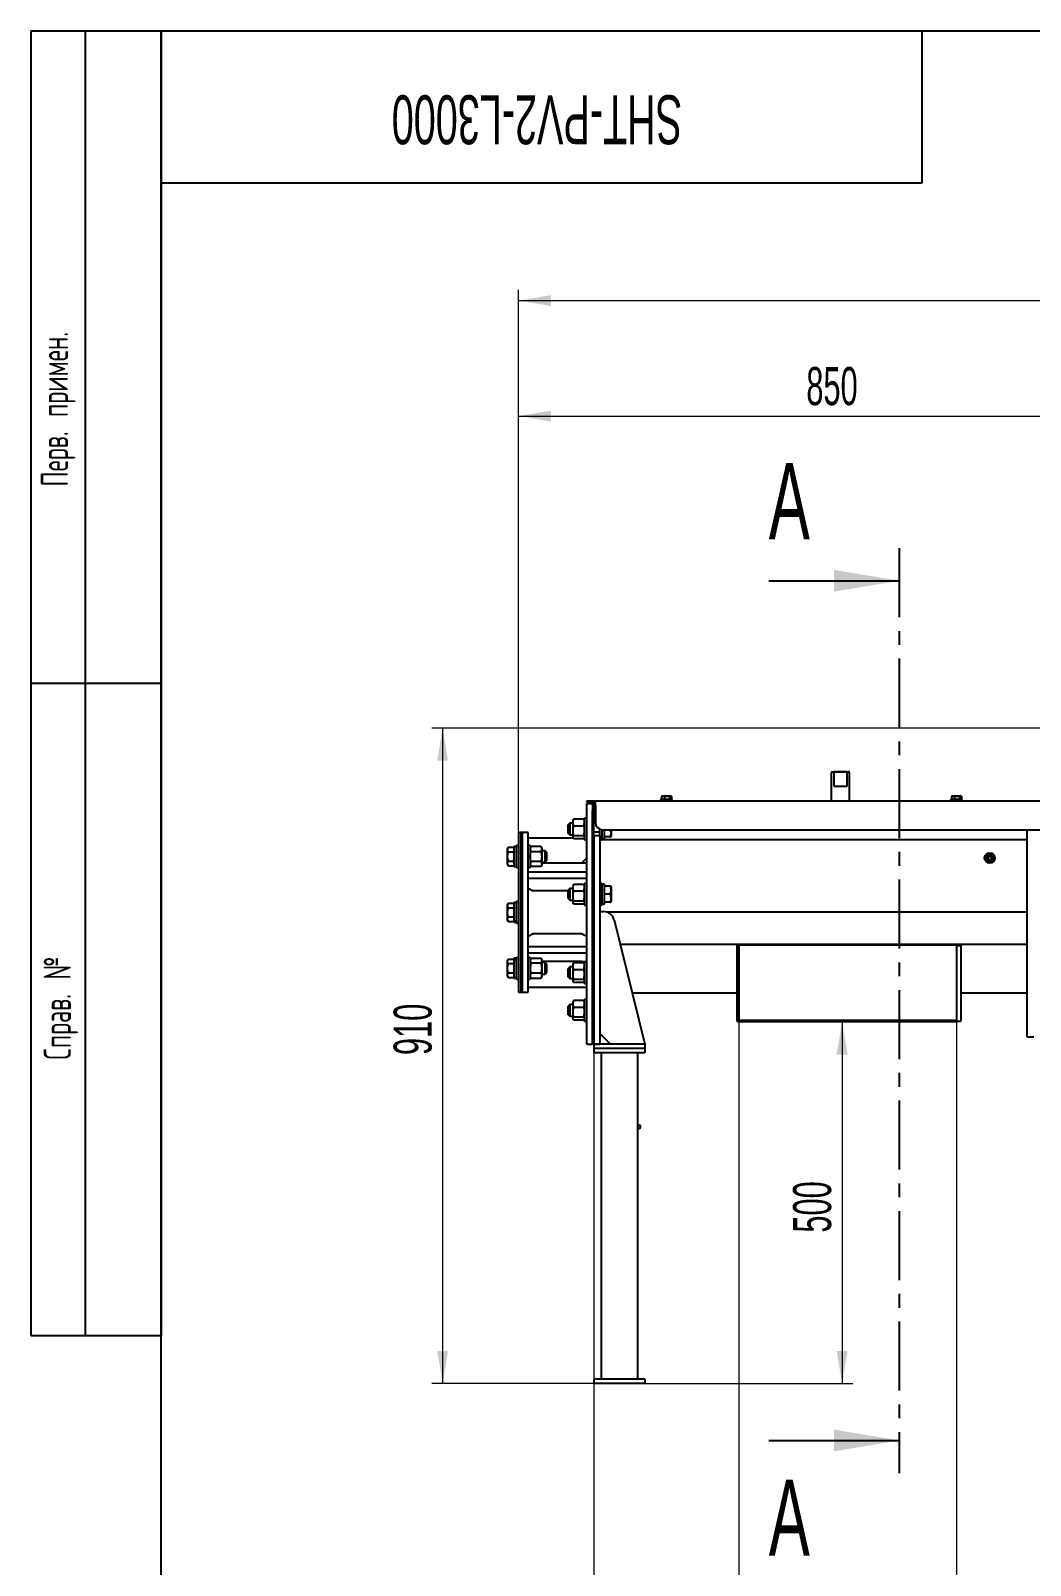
# Model space of a CAD drawing. Header units: millimetres. Extents: x 8 to 420, y -1 to 292.
# Drawn here: x 8 to 99.9, y 150.9 to 292 of the extents above; entities that cross this region are included whole.
import ezdxf

# ---------------------------------------------------------------- set-up
doc = ezdxf.new("R2010")
doc.units = ezdxf.units.MM
doc.linetypes.add('CENTER', pattern=[10.16, 6.35, -1.27, 1.27, -1.27])
doc.styles.add('SLDTEXTSTYLE3', font='TXT', dxfattribs={"width": 0.605, "bigfont": 'bigfont'})
doc.styles.add('SLDTEXTSTYLE4', font='TXT', dxfattribs={"width": 0.605})
doc.dimstyles.new('SLDDIMSTYLE0', dxfattribs={"dimtxt": 3.5, "dimasz": 3, "dimexe": 0, "dimexo": 0.0625, "dimgap": 0.875, "dimtad": 2, "dimdec": 3, "dimlfac": 15, "dimrnd": 1e-09, "dimzin": 12, "dimdsep": 46, "dimtxsty": 'SLDTEXTSTYLE4', "dimsah": 1, "dimcen": 0.09, "dimadec": 0, "dimazin": 3, "dimtfac": 1, "dimtdec": 3, "dimtofl": 0, "dimtmove": 0, "dimatfit": 3, "dimfxl": 0, "dimfrac": 2, "dimtolj": 1, "dimtzin": 12, "dimarcsym": 0})
doc.dimstyles.new('SLDDIMSTYLE1', dxfattribs={"dimtxt": 3.5, "dimasz": 3, "dimexe": 0, "dimexo": 0.0625, "dimgap": 0.875, "dimtad": 2, "dimdec": 3, "dimlfac": 15, "dimrnd": 1e-09, "dimzin": 12, "dimdsep": 46, "dimtxsty": 'SLDTEXTSTYLE4', "dimsah": 1, "dimcen": 0.09, "dimadec": 0, "dimazin": 3, "dimtfac": 1, "dimtdec": 3, "dimtmove": 0, "dimatfit": 0, "dimfxl": 0, "dimfrac": 2, "dimtolj": 1, "dimtzin": 12, "dimarcsym": 0})

# ---------------------------------------------------------------- blocks, each defined once
blk = doc.blocks.new('_D')
at = {"color": 7, "linetype": 'Continuous', "lineweight": 0}
for p, q in [((108.94, 227.87), (44.89, 227.87)), ((45.89, 227.87), (45.89, 167.59)), ((59.81, 167.59), (44.89, 167.59))]:
    blk.add_line(p, q, dxfattribs=at)
at = {"color": 7, "linetype": 'Continuous', "lineweight": 18}
for points in [[(45.89, 227.87), (45.39, 224.87), (46.39, 224.87)], [(45.89, 167.59), (46.39, 170.59), (45.39, 170.59)]]:
    blk.add_solid(points, dxfattribs=at)
at = {"color": 7, "linetype": 'Continuous', "lineweight": 18, "insert": (41.38, 197.8), "char_height": 3.5, "attachment_point": 1, "rotation": 90, "style": 'SLDTEXTSTYLE4'}
blk.add_mtext('910', dxfattribs=at)
blk = doc.blocks.new('_D_1')
at = {"color": 7, "linetype": 'Continuous', "lineweight": 0}
for p, q in [((52.87, 218.26), (52.87, 257.56)), ((108.94, 227.76), (108.94, 257.56)), ((52.87, 256.56), (108.94, 256.56))]:
    blk.add_line(p, q, dxfattribs=at)
at = {"color": 7, "linetype": 'Continuous', "lineweight": 18}
for points in [[(52.87, 256.56), (55.87, 256.06), (55.87, 257.06)], [(108.94, 256.56), (105.94, 257.06), (105.94, 256.06)]]:
    blk.add_solid(points, dxfattribs=at)
at = {"color": 7, "linetype": 'Continuous', "lineweight": 18, "insert": (79.34, 261.07), "char_height": 3.5, "attachment_point": 1, "style": 'SLDTEXTSTYLE4'}
blk.add_mtext('850', dxfattribs=at)
blk = doc.blocks.new('_D_6')
at = {"color": 7, "linetype": 'Continuous', "lineweight": 0}
for p, q in [((52.87, 218.26), (52.87, 268.18)), ((310.94, 232.95), (310.94, 268.18)), ((52.87, 267.18), (310.94, 267.18))]:
    blk.add_line(p, q, dxfattribs=at)
at = {"color": 7, "linetype": 'Continuous', "lineweight": 18}
for points in [[(52.87, 267.18), (55.87, 266.68), (55.87, 267.68)], [(310.94, 267.18), (307.94, 267.68), (307.94, 266.68)]]:
    blk.add_solid(points, dxfattribs=at)
at = {"color": 7, "linetype": 'Continuous', "lineweight": 18, "insert": (171.01, 271.7), "char_height": 3.5, "attachment_point": 1, "style": 'SLDTEXTSTYLE4'}
blk.add_mtext('3880*', dxfattribs=at)
blk = doc.blocks.new('_D_7')
at = {"color": 7, "linetype": 'Continuous', "lineweight": 0}
for p, q in [((73.14, 200.92), (73.14, 144.14)), ((59.81, 198.79), (59.81, 144.14)), ((59.81, 145.14), (73.14, 145.14))]:
    blk.add_line(p, q, dxfattribs=at)
at = {"color": 7, "linetype": 'Continuous', "lineweight": 18}
for points in [[(59.81, 145.14), (62.81, 144.64), (62.81, 145.64)], [(73.14, 145.14), (70.14, 145.64), (70.14, 144.64)]]:
    blk.add_solid(points, dxfattribs=at)
at = {"color": 7, "linetype": 'Continuous', "lineweight": 18, "insert": (63.03, 149.65), "char_height": 3.5, "attachment_point": 1, "style": 'SLDTEXTSTYLE4'}
blk.add_mtext('200', dxfattribs=at)
blk = doc.blocks.new('_D_8')
at = {"color": 7, "linetype": 'Continuous', "lineweight": 0}
for p, q in [((73.14, 200.99), (73.14, 144.14)), ((93.14, 200.99), (93.14, 144.14)), ((93.14, 145.14), (73.14, 145.14))]:
    blk.add_line(p, q, dxfattribs=at)
at = {"color": 7, "linetype": 'Continuous', "lineweight": 18}
for points in [[(73.14, 145.14), (76.14, 144.64), (76.14, 145.64)], [(93.14, 145.14), (90.14, 145.64), (90.14, 144.64)]]:
    blk.add_solid(points, dxfattribs=at)
at = {"color": 7, "linetype": 'Continuous', "lineweight": 18, "insert": (79.34, 149.65), "char_height": 3.5, "attachment_point": 1, "style": 'SLDTEXTSTYLE4'}
blk.add_mtext('300', dxfattribs=at)
blk = doc.blocks.new('_D_9')
at = {"color": 7, "linetype": 'Continuous', "lineweight": 0}
for p, q in [((82.63, 200.85), (82.63, 167.59)), ((64.47, 167.59), (83.63, 167.59))]:
    blk.add_line(p, q, dxfattribs=at)
at = {"color": 7, "linetype": 'Continuous', "lineweight": 18}
for points in [[(82.63, 200.85), (82.13, 197.85), (83.13, 197.85)], [(82.63, 167.59), (83.13, 170.59), (82.13, 170.59)]]:
    blk.add_solid(points, dxfattribs=at)
at = {"color": 7, "linetype": 'Continuous', "lineweight": 18, "insert": (78.12, 181.47), "char_height": 3.5, "attachment_point": 1, "rotation": 90, "style": 'SLDTEXTSTYLE4'}
blk.add_mtext('500', dxfattribs=at)
blk = doc.blocks.new('_D_10')
at = {"color": 7, "linetype": 'Continuous', "lineweight": 0}
for p, q in [((59.81, 198.79), (59.81, 138.92)), ((259.81, 198.79), (259.81, 138.92)), ((59.81, 139.92), (259.81, 139.92))]:
    blk.add_line(p, q, dxfattribs=at)
at = {"color": 7, "linetype": 'Continuous', "lineweight": 18}
for points in [[(59.81, 139.92), (62.81, 139.42), (62.81, 140.42)], [(259.81, 139.92), (256.81, 140.42), (256.81, 139.42)]]:
    blk.add_solid(points, dxfattribs=at)
at = {"color": 7, "linetype": 'Continuous', "lineweight": 18, "insert": (153.44, 144.43), "char_height": 3.5, "attachment_point": 1, "style": 'SLDTEXTSTYLE4'}
blk.add_mtext('3000', dxfattribs=at)

msp = doc.modelspace()

# ---------------------------------------------------------------- linework, layer by layer
at = {"color": 7, "linetype": 'Continuous', "lineweight": 25}
for p, q in [((8, 292), (20, 292)), ((8, 292), (8, 172)), ((13, 292), (13, 172)), ((20, 5), (20, 292)), ((20, 292), (415, 292)), ((20, 278), (20, 292)), ((20, 292), (90, 292)), ((20, 292), (20, 172)), ((90, 278), (90, 292)), ((90, 292), (157, 292)), ((20, 278), (90, 278)), ((75.885857, 241.416168), (87.885857, 241.416168)), ((8, 232), (20, 232)), ((81.658292, 222.523161), (81.658292, 223.789827)), ((81.724959, 223.856494), (83.224959, 223.856494)), ((83.091626, 223.849811), (81.858292, 223.849811)), ((81.858292, 223.849811), (81.858292, 222.523161)), ((83.091626, 222.523161), (83.091626, 223.849811)), ((83.291626, 223.789827), (83.291626, 222.523161)), ((66.047167, 221.597583), (66.018627, 221.582554)), ((66.018627, 221.582554), (66.018627, 221.296494)), ((66.094959, 221.629827), (66.046183, 221.601666)), ((66.094959, 221.629827), (66.854959, 221.629827)), ((66.308605, 221.582554), (66.308605, 221.296494)), ((66.764937, 221.582554), (66.764937, 221.296494)), ((66.903735, 221.601666), (66.854959, 221.629827)), ((66.931291, 221.582554), (66.931291, 221.296494)), ((81.658292, 221.189827), (81.658292, 222.523161)), ((81.858292, 222.523161), (83.091626, 222.523161)), ((83.291626, 222.523161), (83.291626, 221.189827)), ((92.713834, 221.597583), (92.685294, 221.582554)), ((92.685294, 221.582554), (92.685294, 221.296494)), ((92.761626, 221.629827), (92.71285, 221.601666)), ((92.761626, 221.629827), (93.521626, 221.629827)), ((92.975272, 221.582554), (92.975272, 221.296494)), ((93.431604, 221.582554), (93.431604, 221.296494)), ((93.570402, 221.601666), (93.521626, 221.629827)), ((93.597958, 221.582554), (93.597958, 221.296494)), ((59.141626, 221.056494), (59.141626, 221.189827)), ((59.141626, 221.189827), (59.808292, 221.189827)), ((59.808292, 221.056494), (59.141626, 221.056494)), ((59.141626, 220.256494), (59.141626, 220.923161)), ((59.141626, 220.923161), (59.674959, 220.923161)), ((59.141626, 209.989827), (59.141626, 220.256494)), ((59.674959, 220.923161), (59.808292, 220.923161)), ((59.674959, 220.923161), (59.674959, 220.256494)), ((59.674959, 220.656494), (59.808292, 220.656494)), ((59.674959, 209.989827), (59.674959, 220.256494)), ((59.808292, 221.189827), (59.941626, 221.189827)), ((59.808292, 221.056494), (59.808292, 220.923161)), ((59.808292, 221.056494), (59.941626, 221.056494)), ((59.941626, 220.923161), (59.808292, 220.923161)), ((59.808292, 220.923161), (59.808292, 220.776494)), ((59.808292, 220.776494), (59.808292, 220.656494)), ((59.941626, 220.656494), (59.808292, 220.656494)), ((59.808292, 219.989827), (59.808292, 220.656494)), ((59.941626, 221.189827), (175.808292, 221.189827)), ((59.941626, 220.789827), (59.941626, 221.189827)), ((59.941626, 220.789827), (59.941626, 219.189827)), ((65.941626, 221.296494), (65.941626, 221.189827)), ((66.480601, 221.296494), (65.941626, 221.296494)), ((67.008292, 221.296494), (66.480601, 221.296494)), ((67.008292, 221.189827), (67.008292, 221.296494)), ((92.608292, 221.296494), (92.608292, 221.189827)), ((93.147268, 221.296494), (92.608292, 221.296494)), ((93.674959, 221.296494), (93.147268, 221.296494)), ((93.674959, 221.189827), (93.674959, 221.296494)), ((57.574959, 219.123161), (57.441626, 218.989827)), ((57.441626, 218.189827), (57.441626, 218.989827)), ((57.881626, 219.123161), (57.574959, 219.123161)), ((57.574959, 219.123161), (57.574959, 218.056494)), ((57.908436, 219.436264), (57.881626, 219.389827)), ((57.881626, 219.194205), (57.881626, 219.389827)), ((57.881626, 218.438094), (57.881626, 219.194205)), ((57.953079, 219.49682), (57.910007, 219.435404)), ((58.870173, 219.49682), (57.953079, 219.49682)), ((57.953079, 218.891591), (58.870173, 218.891591)), ((58.912993, 219.435398), (58.870173, 219.49682)), ((58.941626, 219.389827), (58.914816, 219.436264)), ((59.141626, 219.589827), (58.941626, 219.589827)), ((58.941626, 217.589827), (58.941626, 219.589827)), ((59.808292, 219.989827), (59.674959, 219.989827)), ((59.808292, 218.323161), (59.808292, 219.989827)), ((59.808292, 218.323161), (59.808292, 219.989827)), ((53.074959, 218.256494), (52.874959, 218.256494)), ((52.874959, 218.256494), (52.874959, 203.589827)), ((53.208292, 218.256494), (53.074959, 218.256494)), ((53.074959, 218.256494), (53.074959, 203.589827)), ((53.074959, 218.256494), (53.074959, 203.589827)), ((53.741626, 218.256494), (53.208292, 218.256494)), ((53.208292, 218.256494), (53.208292, 203.589827)), ((53.208292, 203.589827), (53.208292, 218.256494)), ((53.741626, 203.589827), (53.741626, 218.256494)), ((53.741626, 217.789827), (57.881626, 217.789827)), ((57.441626, 218.189827), (57.574959, 218.056494)), ((57.574959, 218.056494), (57.881626, 218.056494)), ((57.881626, 217.833716), (57.881626, 218.438094)), ((57.881626, 217.789827), (57.881626, 217.833716)), ((57.881626, 217.789827), (57.908436, 217.743391)), ((57.953079, 217.984598), (58.870173, 217.984598)), ((58.870173, 217.682834), (57.953079, 217.682834)), ((58.914816, 217.743391), (58.941626, 217.789827)), ((58.941626, 217.589827), (59.141626, 217.589827)), ((59.674959, 218.323161), (59.808292, 218.323161)), ((59.674959, 217.989827), (59.674959, 210.256494)), ((59.674959, 217.989827), (59.808292, 217.989827)), ((59.808292, 217.989827), (59.808292, 218.323161)), ((59.808292, 217.989827), (59.808292, 218.323161)), ((59.808292, 218.323161), (60.341626, 218.323161)), ((59.808292, 217.989827), (59.808292, 210.256494)), ((59.808292, 217.989827), (60.341626, 217.989827)), ((59.808292, 217.989827), (59.808292, 198.789827)), ((60.341626, 218.323161), (60.341626, 218.578817)), ((60.341626, 217.989827), (60.341626, 218.323161)), ((60.341626, 217.989827), (60.341626, 198.789827)), ((60.341626, 217.589827), (60.541626, 217.589827)), ((60.541626, 218.526502), (60.541626, 217.589827)), ((60.541626, 217.676494), (60.774959, 217.676494)), ((99.608292, 217.589827), (60.541626, 217.589827)), ((60.608292, 218.523161), (175.141626, 218.523161)), ((60.774959, 217.676494), (60.774959, 218.523161)), ((61.288291, 217.856494), (60.774959, 217.856494)), ((61.35379, 217.856494), (61.374959, 217.893161)), ((61.374959, 218.523161), (61.374959, 217.893161)), ((99.608292, 218.523161), (99.608292, 206.156494)), ((51.928294, 216.908358), (51.841626, 216.758245)), ((51.841626, 216.061578), (51.841626, 216.758245)), ((51.841626, 215.364911), (51.841626, 216.061578)), ((51.928294, 216.908358), (52.441626, 216.908358)), ((51.928294, 216.484968), (52.441626, 216.484968)), ((52.674959, 216.974911), (52.441626, 216.974911)), ((52.441626, 216.974911), (52.441626, 215.148245)), ((52.874959, 217.061578), (52.674959, 217.061578)), ((52.674959, 215.061578), (52.674959, 217.061578)), ((53.941626, 217.061578), (53.741626, 217.061578)), ((53.941626, 217.061578), (53.941626, 215.061578)), ((54.013079, 216.985338), (53.941626, 216.861578)), ((54.930173, 216.985338), (54.013079, 216.985338)), ((54.013079, 216.523458), (54.930173, 216.523458)), ((55.001626, 216.861578), (54.930173, 216.985338)), ((55.001626, 216.861578), (55.001626, 216.754398)), ((55.001626, 216.754398), (55.001626, 216.061578)), ((55.308292, 216.594911), (55.001626, 216.594911)), ((55.001626, 216.061578), (55.001626, 215.368758)), ((55.441626, 216.461578), (55.308292, 216.594911)), ((55.308292, 215.528245), (55.308292, 216.594911)), ((55.441626, 216.461578), (55.441626, 215.661578)), ((58.674959, 215.456494), (59.141626, 215.923161)), ((51.841626, 215.364911), (51.928294, 215.214798)), ((51.928294, 215.638188), (52.441626, 215.638188)), ((51.928294, 215.214798), (52.441626, 215.214798)), ((52.441626, 215.148245), (52.674959, 215.148245)), ((52.674959, 215.061578), (52.874959, 215.061578)), ((53.741626, 215.061578), (53.941626, 215.061578)), ((53.741626, 214.645169), (59.141626, 214.645169)), ((53.941626, 215.261578), (54.013079, 215.137818)), ((54.930173, 215.599698), (54.013079, 215.599698)), ((54.930173, 215.137818), (54.013079, 215.137818)), ((54.930173, 215.137818), (55.001626, 215.261578)), ((55.001626, 215.528245), (55.308292, 215.528245)), ((58.674959, 215.456494), (55.001626, 215.456494)), ((55.001626, 215.368758), (55.001626, 215.261578)), ((55.308292, 215.528245), (55.441626, 215.661578)), ((59.141626, 215.456494), (58.674959, 215.456494)), ((53.741626, 214.067819), (59.141626, 214.067819)), ((53.741626, 213.134485), (54.208292, 212.901152)), ((57.574959, 213.123161), (57.441626, 212.989827)), ((57.881626, 213.123161), (57.574959, 213.123161)), ((57.574959, 213.123161), (57.574959, 212.056494)), ((57.908436, 213.436264), (57.881626, 213.389827)), ((57.881626, 213.194205), (57.881626, 213.389827)), ((57.881626, 212.438094), (57.881626, 213.194205)), ((57.953079, 213.49682), (57.910007, 213.435404)), ((58.870173, 213.49682), (57.953079, 213.49682)), ((58.912993, 213.435398), (58.870173, 213.49682)), ((58.941626, 213.389827), (58.914816, 213.436264)), ((59.141626, 213.589827), (58.941626, 213.589827)), ((58.941626, 211.589827), (58.941626, 213.589827)), ((60.541626, 213.589827), (60.341626, 213.589827)), ((60.541626, 213.589827), (60.541626, 211.589827)), ((60.774959, 213.503161), (60.541626, 213.503161)), ((60.774959, 211.676494), (60.774959, 213.503161)), ((61.288291, 213.323161), (60.774959, 213.323161)), ((61.374959, 213.286494), (61.35379, 213.323161)), ((61.374959, 213.286494), (61.374959, 211.893161)), ((51.928294, 211.769941), (51.841626, 211.619827)), ((51.928294, 211.769941), (52.441626, 211.769941)), ((52.674959, 211.836494), (52.441626, 211.836494)), ((52.441626, 211.836494), (52.441626, 210.137238)), ((52.874959, 211.923161), (52.674959, 211.923161)), ((52.674959, 210.057135), (52.674959, 211.923161)), ((57.441626, 212.901152), (54.208292, 212.901152)), ((57.441626, 212.189827), (57.441626, 212.989827)), ((57.441626, 212.189827), (57.574959, 212.056494)), ((57.574959, 212.056494), (57.881626, 212.056494)), ((57.881626, 211.833716), (57.881626, 212.438094)), ((57.881626, 211.789827), (57.881626, 211.833716)), ((57.881626, 211.789827), (57.908436, 211.743391)), ((57.953079, 212.891591), (58.870173, 212.891591)), ((57.953079, 211.984598), (58.870173, 211.984598)), ((58.870173, 211.682834), (57.953079, 211.682834)), ((58.914816, 211.743391), (58.941626, 211.789827)), ((61.288291, 212.589827), (60.774959, 212.589827)), ((61.288291, 211.856494), (60.774959, 211.856494)), ((61.35379, 211.856494), (61.374959, 211.893161)), ((51.841626, 210.226494), (51.841626, 211.619827)), ((51.928294, 211.346551), (52.441626, 211.346551)), ((51.928294, 210.49977), (52.441626, 210.49977)), ((58.941626, 211.589827), (59.141626, 211.589827)), ((60.341626, 211.589827), (60.541626, 211.589827)), ((60.341626, 210.989827), (60.691071, 210.989827)), ((60.341626, 210.989827), (60.341626, 199.789827)), ((60.541626, 211.676494), (60.774959, 211.676494)), ((99.608292, 210.939923), (61.003028, 210.939923)), ((51.841626, 210.226494), (51.928294, 210.07638)), ((51.928294, 210.07638), (52.441626, 210.07638)), ((52.441626, 210.137238), (52.674959, 210.137238)), ((52.441626, 210.127238), (52.441626, 210.137238)), ((52.674959, 210.127238), (52.441626, 210.127238)), ((52.441626, 210.127238), (52.441626, 210.009827)), ((52.441626, 210.009827), (52.674959, 210.009827)), ((52.674959, 209.923161), (52.674959, 210.057135)), ((52.674959, 209.923161), (52.874959, 209.923161)), ((54.208292, 208.945169), (53.741626, 208.711836)), ((58.674959, 208.945169), (54.208292, 208.945169)), ((59.141626, 208.711836), (58.674959, 208.945169)), ((59.141626, 198.789827), (59.141626, 209.989827)), ((59.674959, 198.789827), (59.674959, 209.989827)), ((61.662142, 210.228615), (64.474959, 198.789827)), ((53.741626, 207.778502), (59.141626, 207.778502)), ((62.213219, 207.987569), (99.608292, 207.987569)), ((72.941626, 207.987569), (72.941626, 207.883388)), ((72.941626, 207.883388), (72.941626, 200.923161)), ((72.941626, 207.883388), (73.141626, 207.883388)), ((73.141626, 207.987569), (73.141626, 207.948818)), ((73.141626, 207.948818), (93.141626, 207.948818)), ((73.141626, 200.992696), (73.141626, 207.948818)), ((73.141626, 207.883388), (73.141626, 200.923161)), ((76.498028, 207.987569), (76.483978, 207.948818)), ((77.298028, 207.987569), (77.283979, 207.948818)), ((85.116211, 207.948818), (85.102216, 207.987569)), ((89.831834, 207.987569), (89.818387, 207.948818)), ((90.631834, 207.987569), (90.618387, 207.948818)), ((93.141626, 207.987569), (93.141626, 207.948818)), ((93.141626, 207.948818), (93.141626, 200.992696)), ((93.141626, 207.883388), (93.541626, 207.883388)), ((93.141626, 207.883388), (93.141626, 200.923161)), ((93.541626, 207.987569), (93.541626, 207.883388)), ((93.541626, 207.883388), (93.541626, 200.923161)), ((51.928294, 206.631524), (51.841626, 206.48141)), ((51.841626, 205.088077), (51.841626, 206.48141)), ((51.928294, 206.631524), (52.441626, 206.631524)), ((51.928294, 206.208133), (52.441626, 206.208133)), ((52.674959, 206.698077), (52.441626, 206.698077)), ((52.441626, 206.698077), (52.441626, 206.580666)), ((52.441626, 206.580666), (52.674959, 206.580666)), ((52.441626, 206.570666), (52.441626, 206.580666)), ((52.674959, 206.570666), (52.441626, 206.570666)), ((52.441626, 206.570666), (52.441626, 204.87141)), ((52.874959, 206.784743), (52.674959, 206.784743)), ((52.674959, 206.650769), (52.674959, 206.784743)), ((52.674959, 204.784743), (52.674959, 206.650769)), ((53.741626, 207.201152), (59.141626, 207.201152)), ((53.941626, 206.784743), (53.741626, 206.784743)), ((53.941626, 206.784743), (53.941626, 206.650769)), ((54.013079, 206.708504), (53.941626, 206.584743)), ((53.941626, 206.650769), (53.941626, 204.784743)), ((54.013079, 206.708504), (54.930173, 206.708504)), ((54.930173, 206.246623), (54.013079, 206.246623)), ((55.001626, 206.584743), (54.930173, 206.708504)), ((55.001626, 206.584743), (55.001626, 206.477564)), ((55.001626, 206.477564), (55.001626, 205.784743)), ((58.674959, 206.389827), (55.001626, 206.389827)), ((55.308292, 206.318077), (55.001626, 206.318077)), ((55.441626, 206.184743), (55.308292, 206.318077)), ((55.308292, 206.246623), (55.308292, 206.318077)), ((55.308292, 205.25141), (55.308292, 206.246623)), ((55.441626, 206.184743), (55.441626, 206.131153)), ((55.441626, 206.131153), (55.441626, 205.384743)), ((57.908436, 206.218383), (57.881626, 206.171946)), ((57.881626, 205.976325), (57.881626, 206.171946)), ((57.953079, 206.278939), (57.910007, 206.217523)), ((58.870173, 206.278939), (57.953079, 206.278939)), ((58.674959, 206.389827), (59.141626, 206.389827)), ((58.785847, 206.278939), (58.674959, 206.389827)), ((58.912993, 206.217517), (58.870173, 206.278939)), ((58.941626, 206.171946), (58.914816, 206.218383)), ((59.141626, 206.371946), (58.941626, 206.371946)), ((58.941626, 204.371946), (58.941626, 206.371946)), ((99.608292, 206.156494), (99.608292, 199.489827)), ((51.841626, 205.088077), (51.928294, 204.937963)), ((51.928294, 205.361353), (52.441626, 205.361353)), ((51.928294, 204.937963), (52.441626, 204.937963)), ((52.441626, 204.87141), (52.674959, 204.87141)), ((52.674959, 204.784743), (52.874959, 204.784743)), ((53.741626, 204.784743), (53.941626, 204.784743)), ((53.941626, 204.984743), (54.013079, 204.860983)), ((54.930173, 205.322863), (54.013079, 205.322863)), ((54.013079, 204.860983), (54.930173, 204.860983)), ((54.930173, 204.860983), (55.001626, 204.984743)), ((55.001626, 205.784743), (55.001626, 205.091923)), ((55.001626, 205.25141), (55.308292, 205.25141)), ((55.001626, 205.091923), (55.001626, 204.984743)), ((55.308292, 205.25141), (55.441626, 205.384743)), ((57.574959, 205.90528), (57.441626, 205.771946)), ((57.441626, 204.971946), (57.441626, 205.771946)), ((57.441626, 204.971946), (57.574959, 204.838613)), ((57.881626, 205.90528), (57.574959, 205.90528)), ((57.574959, 205.90528), (57.574959, 204.838613)), ((57.574959, 204.838613), (57.881626, 204.838613)), ((57.881626, 205.220213), (57.881626, 205.976325)), ((57.881626, 204.615835), (57.881626, 205.220213)), ((57.953079, 205.67371), (58.870173, 205.67371)), ((57.953079, 204.766717), (58.870173, 204.766717)), ((52.874959, 203.589827), (53.074959, 203.589827)), ((53.074959, 203.589827), (53.208292, 203.589827)), ((53.208292, 203.589827), (53.741626, 203.589827)), ((53.741626, 204.056494), (59.141626, 204.056494)), ((57.881626, 204.571946), (57.881626, 204.615835)), ((57.881626, 204.571946), (57.908436, 204.52551)), ((58.870173, 204.464953), (57.953079, 204.464953)), ((58.914816, 204.52551), (58.941626, 204.571946)), ((58.941626, 204.371946), (59.141626, 204.371946)), ((63.311025, 203.523161), (72.941626, 203.523161)), ((93.541626, 203.523161), (99.608292, 203.523161)), ((57.574959, 202.439827), (57.441626, 202.306494)), ((57.441626, 201.506494), (57.441626, 202.306494)), ((57.881626, 202.439827), (57.574959, 202.439827)), ((57.574959, 202.439827), (57.574959, 201.373161)), ((57.908436, 202.75293), (57.881626, 202.706494)), ((57.881626, 202.510872), (57.881626, 202.706494)), ((57.881626, 201.754761), (57.881626, 202.510872)), ((57.953079, 202.813487), (57.910007, 202.752071)), ((58.870173, 202.813487), (57.953079, 202.813487)), ((57.953079, 202.208257), (58.870173, 202.208257)), ((58.912993, 202.752065), (58.870173, 202.813487)), ((58.941626, 202.706494), (58.914816, 202.75293)), ((59.141626, 202.906494), (58.941626, 202.906494)), ((58.941626, 200.906494), (58.941626, 202.906494)), ((57.441626, 201.506494), (57.574959, 201.373161)), ((57.574959, 201.373161), (57.881626, 201.373161)), ((57.881626, 201.150383), (57.881626, 201.754761)), ((57.881626, 201.106494), (57.881626, 201.150383)), ((57.881626, 201.106494), (57.908436, 201.060058)), ((57.953079, 201.301265), (58.870173, 201.301265)), ((58.870173, 200.999501), (57.953079, 200.999501)), ((58.914816, 201.060058), (58.941626, 201.106494)), ((58.941626, 200.906494), (59.141626, 200.906494)), ((72.941626, 200.923161), (73.141626, 200.923161)), ((93.141626, 200.992696), (73.141626, 200.992696)), ((73.141626, 200.923161), (73.141626, 200.849922)), ((93.141626, 200.849922), (73.141626, 200.849922)), ((93.141626, 200.923161), (93.541626, 200.923161)), ((93.141626, 200.923161), (93.141626, 200.849922)), ((59.674959, 199.056494), (59.808292, 199.056494)), ((60.341626, 199.789827), (61.341626, 198.789827)), ((61.141626, 198.989827), (61.141626, 198.789827)), ((99.608292, 199.489827), (100.274959, 199.489827)), ((59.141626, 198.789827), (59.674959, 198.789827)), ((59.808292, 198.789827), (59.808292, 198.389827)), ((64.474959, 198.789827), (59.808292, 198.789827)), ((59.808292, 198.789827), (60.341626, 198.789827)), ((64.474959, 198.389827), (59.808292, 198.389827)), ((59.808292, 198.389827), (59.808292, 197.989827)), ((64.474959, 198.389827), (59.808292, 198.389827)), ((64.474959, 197.989827), (59.808292, 197.989827)), ((60.474959, 197.989827), (60.474959, 167.989827)), ((64.474959, 198.789827), (61.341626, 198.789827)), ((63.808292, 197.989827), (63.808292, 167.989827)), ((64.474959, 198.789827), (64.474959, 198.389827)), ((64.474959, 198.389827), (64.474959, 197.989827)), ((64.074959, 191.323161), (63.808292, 191.323161)), ((63.954959, 191.056494), (63.808292, 191.056494)), ((64.074959, 191.176494), (64.074959, 191.323161)), ((8, 172), (20, 172)), ((59.808292, 167.989827), (59.808292, 167.589827)), ((64.474959, 167.989827), (59.808292, 167.989827)), ((64.474959, 167.989827), (64.474959, 167.589827)), ((64.474959, 167.589827), (59.808292, 167.589827)), ((75.885857, 162.358434), (87.885857, 162.358434))]:
    msp.add_line(p, q, dxfattribs=at)
at = {"color": 7, "linetype": 'CENTER', "lineweight": 25}
msp.add_line((87.885857, 244.416168), (87.885857, 159.358434), dxfattribs=at)
at = {"color": 7, "linetype": 'Continuous', "lineweight": 25}
for radius in [0.473333, 0.2, 0.163033]:
    msp.add_circle((96.208292, 215.923161), radius, dxfattribs=at)
for centre, radius, start, end in [((81.724959, 223.789827), 0.066667, 90, 180), ((83.224959, 223.789827), 0.066667, 0, 90), ((60.608292, 219.189827), 0.666667, 180, 270), ((96.208292, 215.923161), 0.333333, 125.04621601, 185.04621601), ((96.208292, 215.923161), 0.333333, 65.04621601, 125.04621601), ((96.208292, 215.923161), 0.333333, 5.04621601, 65.04621601), ((96.208292, 215.923161), 0.333333, 305.04621601, 5.04621601), ((96.208292, 215.923161), 0.333333, 185.04621601, 245.04621601), ((96.208292, 215.923161), 0.333333, 245.04621601, 305.04621601), ((60.691071, 209.989827), 1, 13.81502534, 90), ((63.954959, 191.176494), 0.12, 270, 0)]:
    msp.add_arc(centre, radius, start, end, dxfattribs=at)
for points, knots in [([(66.018627, 221.582554), (66.04378, 221.592793), (66.094631, 221.613493), (66.193322, 221.624981), (66.263965, 221.598982), (66.308605, 221.582554)], [0, 0, 0, 0, 0.2648613857, 0.5354660038, 1, 1, 1, 1]), ([(66.308605, 221.582554), (66.348188, 221.592793), (66.428211, 221.613493), (66.583518, 221.624981), (66.694689, 221.598982), (66.764937, 221.582554)], [0, 0, 0, 0, 0.2648613857, 0.53546600384, 1, 1, 1, 1]), ([(66.764937, 221.582554), (66.786121, 221.596813), (66.83527, 221.629896), (66.892538, 221.612188), (66.925713, 221.586819), (66.931291, 221.582554)], [0, 0, 0, 0, 0.38654995132, 0.89684488285, 1, 1, 1, 1]), ([(92.685294, 221.582554), (92.710446, 221.592793), (92.761297, 221.613493), (92.859988, 221.624981), (92.930632, 221.598982), (92.975272, 221.582554)], [0, 0, 0, 0, 0.2648613857, 0.5354660038, 1, 1, 1, 1]), ([(92.975272, 221.582554), (93.014854, 221.592793), (93.094877, 221.613493), (93.250185, 221.624981), (93.361355, 221.598982), (93.431604, 221.582554)], [0, 0, 0, 0, 0.2648613857, 0.5354660038, 1, 1, 1, 1]), ([(93.431604, 221.582554), (93.452788, 221.596813), (93.501937, 221.629896), (93.559205, 221.612188), (93.592379, 221.586819), (93.597958, 221.582554)], [0, 0, 0, 0, 0.38654995132, 0.89684488285, 1, 1, 1, 1]), ([(57.881626, 219.194205), (57.885226, 219.244912), (57.892507, 219.347451), (57.932741, 219.446667), (57.953079, 219.49682)], [0, 0, 0, 0, 0.4945107228, 1, 1, 1, 1]), ([(57.953079, 218.891591), (57.933108, 218.940737), (57.8928, 219.03993), (57.885373, 219.14247), (57.881626, 219.194205)], [0, 0, 0, 0, 0.4954579622, 1, 1, 1, 1]), ([(57.881626, 218.438094), (57.885226, 218.514083), (57.892507, 218.667747), (57.932741, 218.816432), (57.953079, 218.891591)], [0, 0, 0, 0, 0.4945107228, 1, 1, 1, 1]), ([(58.941626, 219.194205), (58.938025, 219.244912), (58.930744, 219.347451), (58.89051, 219.446667), (58.870173, 219.49682)], [0, 0, 0, 0, 0.4945107285, 1, 1, 1, 1]), ([(58.870173, 218.891591), (58.890144, 218.940737), (58.930452, 219.03993), (58.937879, 219.14247), (58.941626, 219.194205)], [0, 0, 0, 0, 0.4954579635, 1, 1, 1, 1]), ([(58.941626, 218.438094), (58.938025, 218.514083), (58.930744, 218.667747), (58.89051, 218.816432), (58.870173, 218.891591)], [0, 0, 0, 0, 0.4945107285, 1, 1, 1, 1]), ([(57.953079, 217.984598), (57.933108, 218.058248), (57.8928, 218.206898), (57.885373, 218.360563), (57.881626, 218.438094)], [0, 0, 0, 0, 0.49545796678, 1, 1, 1, 1]), ([(57.881626, 217.833716), (57.885226, 217.858998), (57.892507, 217.910123), (57.932741, 217.959592), (57.953079, 217.984598)], [0, 0, 0, 0, 0.4945107292, 1, 1, 1, 1]), ([(57.953079, 217.682834), (57.933108, 217.707338), (57.8928, 217.756795), (57.885373, 217.807921), (57.881626, 217.833716)], [0, 0, 0, 0, 0.49545796221, 1, 1, 1, 1]), ([(58.870173, 217.984598), (58.890144, 218.058248), (58.930452, 218.206898), (58.937879, 218.360563), (58.941626, 218.438094)], [0, 0, 0, 0, 0.49545796348, 1, 1, 1, 1]), ([(58.941626, 217.833716), (58.938025, 217.858998), (58.930744, 217.910123), (58.89051, 217.959592), (58.870173, 217.984598)], [0, 0, 0, 0, 0.4945107285, 1, 1, 1, 1]), ([(58.870173, 217.682834), (58.890144, 217.707338), (58.930452, 217.756795), (58.937879, 217.807921), (58.941626, 217.833716)], [0, 0, 0, 0, 0.4954579635, 1, 1, 1, 1]), ([(61.305573, 218.523161), (61.317623, 218.481556), (61.34853, 218.374847), (61.359079, 218.20679), (61.338997, 218.024614), (61.305296, 217.912875), (61.288291, 217.856494)], [0, 0, 0, 0, 0.1902336499, 0.4879196511, 0.741613659, 1, 1, 1, 1]), ([(61.288291, 217.856494), (61.317121, 217.856494), (61.354511, 217.856494), (61.350225, 217.856494), (61.349244, 217.856494)], [0, 0, 0, 0, 0.77107076009, 1, 1, 1, 1]), ([(51.928294, 215.638188), (51.920407, 215.66681), (51.893324, 215.765101), (51.862954, 215.938931), (51.85834, 216.197373), (51.902102, 216.377288), (51.928294, 216.484968)], [0, 0, 0, 0, 0.1037094567, 0.3561483928, 0.6146484729, 1, 1, 1, 1]), ([(51.928294, 216.484968), (51.909376, 216.521716), (51.871129, 216.596008), (51.857138, 216.706081), (51.877675, 216.811302), (51.911318, 216.875809), (51.928294, 216.908358)], [0, 0, 0, 0, 0.2646069088, 0.5349518405, 0.7653452382, 1, 1, 1, 1]), ([(54.013079, 216.985338), (53.993108, 216.947833), (53.9528, 216.872134), (53.945373, 216.79388), (53.941626, 216.754398)], [0, 0, 0, 0, 0.4954579635, 1, 1, 1, 1]), ([(53.941626, 216.754398), (53.945226, 216.715702), (53.952507, 216.637449), (53.992741, 216.561732), (54.013079, 216.523458)], [0, 0, 0, 0, 0.49451072853, 1, 1, 1, 1]), ([(53.941626, 216.061578), (53.945226, 216.138971), (53.952507, 216.295476), (53.992741, 216.44691), (54.013079, 216.523458)], [0, 0, 0, 0, 0.4945107285, 1, 1, 1, 1]), ([(54.013079, 215.599698), (53.993108, 215.674709), (53.9528, 215.826107), (53.945373, 215.982614), (53.941626, 216.061578)], [0, 0, 0, 0, 0.4954579635, 1, 1, 1, 1]), ([(54.930173, 216.985338), (54.950144, 216.947833), (54.990452, 216.872134), (54.997879, 216.79388), (55.001626, 216.754398)], [0, 0, 0, 0, 0.4954579622, 1, 1, 1, 1]), ([(55.001626, 216.754398), (54.998025, 216.715702), (54.990744, 216.637449), (54.95051, 216.561732), (54.930173, 216.523458)], [0, 0, 0, 0, 0.4945107228, 1, 1, 1, 1]), ([(54.930173, 216.523458), (54.950144, 216.448447), (54.990452, 216.297049), (54.997879, 216.140542), (55.001626, 216.061578)], [0, 0, 0, 0, 0.4954579622, 1, 1, 1, 1]), ([(55.001626, 216.061578), (54.998025, 215.984185), (54.990744, 215.82768), (54.95051, 215.676246), (54.930173, 215.599698)], [0, 0, 0, 0, 0.4945107296, 1, 1, 1, 1]), ([(95.859323, 216.085545), (95.85906, 216.085668), (95.858534, 216.085912), (95.854664, 216.087713), (95.849082, 216.090311), (95.844265, 216.092552), (95.841715, 216.093739), (95.84164, 216.093774)], [0, 0, 0, 0, 0.2361835477, 0.4713974377, 0.7324646723, 0.9920859741, 1, 1, 1, 1]), ([(96.01688, 216.196057), (96.008892, 216.190454), (95.956948, 216.15402), (95.903794, 216.116737), (95.861051, 216.086757), (95.859323, 216.085545)], [0, 0, 0, 0, 0.1484857306, 0.9655711857, 1, 1, 1, 1]), ([(95.876251, 215.893841), (95.871606, 215.946445), (95.86581, 216.01208), (95.860398, 216.073376), (95.859323, 216.085545)], [0, 0, 0, 0, 0.8014621133, 1, 1, 1, 1]), ([(96.174437, 216.306569), (96.161142, 216.297244), (96.110639, 216.26182), (96.056653, 216.223954), (96.01688, 216.196057)], [0, 0, 0, 0, 0.2632543403, 1, 1, 1, 1]), ([(96.174437, 216.306569), (96.174411, 216.306858), (96.17436, 216.307436), (96.173985, 216.311688), (96.173443, 216.317821), (96.172976, 216.323113), (96.172729, 216.325915), (96.172721, 216.325998)], [0, 0, 0, 0, 0.2361835477, 0.4713974377, 0.7324646723, 0.9920859741, 1, 1, 1, 1]), ([(96.174437, 216.306569), (96.225813, 216.282662), (96.283149, 216.255982), (96.342727, 216.228259), (96.348921, 216.225377)], [0, 0, 0, 0, 0.8960371512, 1, 1, 1, 1]), ([(96.348921, 216.225377), (96.3968, 216.203097), (96.45654, 216.175299), (96.51233, 216.149339), (96.523406, 216.144185)], [0, 0, 0, 0, 0.8014621133, 1, 1, 1, 1]), ([(96.523406, 216.144185), (96.523644, 216.144351), (96.524119, 216.144684), (96.527613, 216.147136), (96.532654, 216.150671), (96.537003, 216.153722), (96.539306, 216.155337), (96.539374, 216.155385)], [0, 0, 0, 0, 0.2361835477, 0.4713974377, 0.7324646723, 0.9920859741, 1, 1, 1, 1]), ([(96.523406, 216.144185), (96.52839, 216.087739), (96.533953, 216.024744), (96.539733, 215.959286), (96.540334, 215.95248)], [0, 0, 0, 0, 0.8960371512, 1, 1, 1, 1]), ([(96.540334, 215.95248), (96.544979, 215.899876), (96.550774, 215.834241), (96.556187, 215.772946), (96.557261, 215.760776)], [0, 0, 0, 0, 0.80146211334, 1, 1, 1, 1]), ([(51.928294, 215.214798), (51.909376, 215.251545), (51.871129, 215.325837), (51.857138, 215.43591), (51.877675, 215.541132), (51.911318, 215.605639), (51.928294, 215.638188)], [0, 0, 0, 0, 0.2646069088, 0.5349518405, 0.7653452382, 1, 1, 1, 1]), ([(54.013079, 215.599698), (53.993108, 215.562192), (53.9528, 215.486493), (53.945373, 215.40824), (53.941626, 215.368758)], [0, 0, 0, 0, 0.4954579635, 1, 1, 1, 1]), ([(53.941626, 215.368758), (53.945226, 215.330061), (53.952507, 215.251808), (53.992741, 215.176092), (54.013079, 215.137818)], [0, 0, 0, 0, 0.49451072853, 1, 1, 1, 1]), ([(54.930173, 215.599698), (54.950144, 215.562192), (54.990452, 215.486493), (54.997879, 215.40824), (55.001626, 215.368758)], [0, 0, 0, 0, 0.49545796678, 1, 1, 1, 1]), ([(55.001626, 215.368758), (54.998025, 215.330061), (54.990744, 215.251808), (54.95051, 215.176092), (54.930173, 215.137818)], [0, 0, 0, 0, 0.4945107228, 1, 1, 1, 1]), ([(95.893179, 215.702137), (95.888195, 215.758583), (95.882632, 215.821578), (95.876852, 215.887036), (95.876251, 215.893841)], [0, 0, 0, 0, 0.8960371512, 1, 1, 1, 1]), ([(95.877211, 215.690937), (95.877279, 215.690984), (95.879582, 215.6926), (95.883931, 215.69565), (95.888972, 215.699186), (95.892466, 215.701637), (95.892941, 215.70197), (95.893179, 215.702137)], [0, 0, 0, 0, 0.0079140259, 0.2675353277, 0.5286025623, 0.7638164523, 1, 1, 1, 1]), ([(96.067663, 215.620944), (96.019784, 215.643224), (95.960045, 215.671022), (95.904255, 215.696983), (95.893179, 215.702137)], [0, 0, 0, 0, 0.8014621133, 1, 1, 1, 1]), ([(96.242148, 215.539752), (96.190772, 215.563659), (96.133436, 215.590339), (96.073857, 215.618062), (96.067663, 215.620944)], [0, 0, 0, 0, 0.8960371512, 1, 1, 1, 1]), ([(96.399705, 215.650264), (96.391717, 215.644661), (96.339772, 215.608227), (96.286619, 215.570944), (96.243876, 215.540964), (96.242148, 215.539752)], [0, 0, 0, 0, 0.1484857306, 0.9655711857, 1, 1, 1, 1]), ([(96.243863, 215.520324), (96.243856, 215.520406), (96.243609, 215.523208), (96.243141, 215.5285), (96.2426, 215.534633), (96.242224, 215.538885), (96.242173, 215.539463), (96.242148, 215.539752)], [0, 0, 0, 0, 0.0079140259, 0.2675353277, 0.5286025623, 0.7638164523, 1, 1, 1, 1]), ([(96.557261, 215.760776), (96.543966, 215.751451), (96.493463, 215.716028), (96.439478, 215.678162), (96.399705, 215.650264)], [0, 0, 0, 0, 0.2632543403, 1, 1, 1, 1]), ([(96.574945, 215.752548), (96.57487, 215.752583), (96.572319, 215.753769), (96.567503, 215.756011), (96.561921, 215.758608), (96.558051, 215.760409), (96.557525, 215.760654), (96.557261, 215.760776)], [0, 0, 0, 0, 0.0079140259, 0.2675353277, 0.5286025623, 0.7638164523, 1, 1, 1, 1]), ([(57.881626, 213.194205), (57.885226, 213.244912), (57.892507, 213.347451), (57.932741, 213.446667), (57.953079, 213.49682)], [0, 0, 0, 0, 0.4945107228, 1, 1, 1, 1]), ([(57.953079, 212.891591), (57.933108, 212.940737), (57.8928, 213.03993), (57.885373, 213.14247), (57.881626, 213.194205)], [0, 0, 0, 0, 0.4954579622, 1, 1, 1, 1]), ([(58.941626, 213.194205), (58.938025, 213.244912), (58.930744, 213.347451), (58.89051, 213.446667), (58.870173, 213.49682)], [0, 0, 0, 0, 0.4945107285, 1, 1, 1, 1]), ([(58.870173, 212.891591), (58.890144, 212.940737), (58.930452, 213.03993), (58.937879, 213.14247), (58.941626, 213.194205)], [0, 0, 0, 0, 0.4954579635, 1, 1, 1, 1]), ([(61.288291, 213.323161), (61.307209, 213.259512), (61.345456, 213.130834), (61.359447, 212.940183), (61.33891, 212.757933), (61.305266, 212.646204), (61.288291, 212.589827)], [0, 0, 0, 0, 0.2646069088, 0.5349518405, 0.7653452382, 1, 1, 1, 1]), ([(61.349033, 213.323161), (61.350092, 213.323161), (61.35472, 213.323161), (61.317213, 213.323161), (61.288291, 213.323161)], [0, 0, 0, 0, 0.2289037036, 1, 1, 1, 1]), ([(51.928294, 211.346551), (51.909376, 211.383298), (51.871129, 211.45759), (51.857138, 211.567663), (51.877675, 211.672885), (51.911318, 211.737392), (51.928294, 211.769941)], [0, 0, 0, 0, 0.26460690877, 0.53495184052, 0.76534523818, 1, 1, 1, 1]), ([(57.881626, 212.438094), (57.885226, 212.514083), (57.892507, 212.667747), (57.932741, 212.816432), (57.953079, 212.891591)], [0, 0, 0, 0, 0.4945107228, 1, 1, 1, 1]), ([(57.953079, 211.984598), (57.933108, 212.058248), (57.8928, 212.206898), (57.885373, 212.360563), (57.881626, 212.438094)], [0, 0, 0, 0, 0.49545796678, 1, 1, 1, 1]), ([(57.881626, 211.833716), (57.885226, 211.858998), (57.892507, 211.910123), (57.932741, 211.959592), (57.953079, 211.984598)], [0, 0, 0, 0, 0.4945107292, 1, 1, 1, 1]), ([(57.953079, 211.682834), (57.933108, 211.707338), (57.8928, 211.756795), (57.885373, 211.807921), (57.881626, 211.833716)], [0, 0, 0, 0, 0.4954579622, 1, 1, 1, 1]), ([(58.941626, 212.438094), (58.938025, 212.514083), (58.930744, 212.667747), (58.89051, 212.816432), (58.870173, 212.891591)], [0, 0, 0, 0, 0.49451072853, 1, 1, 1, 1]), ([(58.870173, 211.984598), (58.890144, 212.058248), (58.930452, 212.206898), (58.937879, 212.360563), (58.941626, 212.438094)], [0, 0, 0, 0, 0.4954579635, 1, 1, 1, 1]), ([(58.941626, 211.833716), (58.938025, 211.858998), (58.930744, 211.910123), (58.89051, 211.959592), (58.870173, 211.984598)], [0, 0, 0, 0, 0.4945107285, 1, 1, 1, 1]), ([(58.870173, 211.682834), (58.890144, 211.707338), (58.930452, 211.756795), (58.937879, 211.807921), (58.941626, 211.833716)], [0, 0, 0, 0, 0.4954579635, 1, 1, 1, 1]), ([(61.288291, 212.589827), (61.307209, 212.526179), (61.345456, 212.397501), (61.359447, 212.206849), (61.33891, 212.0246), (61.305266, 211.912871), (61.288291, 211.856494)], [0, 0, 0, 0, 0.2646069088, 0.5349518405, 0.7653452382, 1, 1, 1, 1]), ([(61.288291, 211.856494), (61.317121, 211.856494), (61.354511, 211.856494), (61.350225, 211.856494), (61.349244, 211.856494)], [0, 0, 0, 0, 0.77107076009, 1, 1, 1, 1]), ([(51.928294, 210.07638), (51.9021, 210.13022), (51.858771, 210.219279), (51.862751, 210.348461), (51.892835, 210.435426), (51.920407, 210.48546), (51.928294, 210.49977)], [0, 0, 0, 0, 0.3853496386, 0.6374147002, 0.8962910515, 1, 1, 1, 1]), ([(51.928294, 210.49977), (51.909376, 210.573266), (51.871129, 210.72185), (51.857138, 210.941995), (51.877675, 211.152439), (51.911318, 211.281453), (51.928294, 211.346551)], [0, 0, 0, 0, 0.26460690877, 0.53495184052, 0.76534523818, 1, 1, 1, 1]), ([(51.928294, 206.208133), (51.9021, 206.261974), (51.858771, 206.351032), (51.862751, 206.480214), (51.892835, 206.567179), (51.920407, 206.617213), (51.928294, 206.631524)], [0, 0, 0, 0, 0.38534963857, 0.63741470015, 0.89629105151, 1, 1, 1, 1]), ([(51.928294, 205.361353), (51.909376, 205.434848), (51.871129, 205.583432), (51.857138, 205.803578), (51.877675, 206.014021), (51.911318, 206.143035), (51.928294, 206.208133)], [0, 0, 0, 0, 0.2646069088, 0.5349518405, 0.7653452382, 1, 1, 1, 1]), ([(54.013079, 206.708504), (53.993108, 206.670998), (53.9528, 206.595299), (53.945373, 206.517046), (53.941626, 206.477564)], [0, 0, 0, 0, 0.4954579635, 1, 1, 1, 1]), ([(53.941626, 206.477564), (53.945226, 206.438867), (53.952507, 206.360614), (53.992741, 206.284897), (54.013079, 206.246623)], [0, 0, 0, 0, 0.4945107285, 1, 1, 1, 1]), ([(54.013079, 206.246623), (53.993108, 206.171612), (53.9528, 206.020214), (53.945373, 205.863707), (53.941626, 205.784743)], [0, 0, 0, 0, 0.4954579635, 1, 1, 1, 1]), ([(54.930173, 206.708504), (54.950144, 206.670998), (54.990452, 206.595299), (54.997879, 206.517046), (55.001626, 206.477564)], [0, 0, 0, 0, 0.49545796221, 1, 1, 1, 1]), ([(55.001626, 206.477564), (54.998025, 206.438867), (54.990744, 206.360614), (54.95051, 206.284897), (54.930173, 206.246623)], [0, 0, 0, 0, 0.4945107292, 1, 1, 1, 1]), ([(54.930173, 206.246623), (54.950144, 206.171612), (54.990452, 206.020214), (54.997879, 205.863707), (55.001626, 205.784743)], [0, 0, 0, 0, 0.49545796678, 1, 1, 1, 1]), ([(57.881626, 205.976325), (57.885226, 206.027031), (57.892507, 206.12957), (57.932741, 206.228786), (57.953079, 206.278939)], [0, 0, 0, 0, 0.4945107228, 1, 1, 1, 1]), ([(58.941626, 205.976325), (58.938025, 206.027031), (58.930744, 206.12957), (58.89051, 206.228786), (58.870173, 206.278939)], [0, 0, 0, 0, 0.4945107285, 1, 1, 1, 1]), ([(51.928294, 204.937963), (51.909376, 204.97471), (51.871129, 205.049002), (51.857138, 205.159075), (51.877675, 205.264297), (51.911318, 205.328804), (51.928294, 205.361353)], [0, 0, 0, 0, 0.26460690877, 0.53495184052, 0.76534523818, 1, 1, 1, 1]), ([(53.941626, 205.784743), (53.945226, 205.70735), (53.952507, 205.550845), (53.992741, 205.399411), (54.013079, 205.322863)], [0, 0, 0, 0, 0.49451072853, 1, 1, 1, 1]), ([(54.013079, 205.322863), (53.993108, 205.285357), (53.9528, 205.209658), (53.945373, 205.131405), (53.941626, 205.091923)], [0, 0, 0, 0, 0.4954579635, 1, 1, 1, 1]), ([(53.941626, 205.091923), (53.945226, 205.053226), (53.952507, 204.974974), (53.992741, 204.899257), (54.013079, 204.860983)], [0, 0, 0, 0, 0.4945107285, 1, 1, 1, 1]), ([(55.001626, 205.784743), (54.998025, 205.70735), (54.990744, 205.550845), (54.95051, 205.399411), (54.930173, 205.322863)], [0, 0, 0, 0, 0.4945107228, 1, 1, 1, 1]), ([(54.930173, 205.322863), (54.950144, 205.285357), (54.990452, 205.209658), (54.997879, 205.131405), (55.001626, 205.091923)], [0, 0, 0, 0, 0.49545796221, 1, 1, 1, 1]), ([(55.001626, 205.091923), (54.998025, 205.053226), (54.990744, 204.974974), (54.95051, 204.899257), (54.930173, 204.860983)], [0, 0, 0, 0, 0.4945107228, 1, 1, 1, 1]), ([(57.953079, 205.67371), (57.933108, 205.722856), (57.8928, 205.822049), (57.885373, 205.924589), (57.881626, 205.976325)], [0, 0, 0, 0, 0.49545796221, 1, 1, 1, 1]), ([(57.881626, 205.220213), (57.885226, 205.296202), (57.892507, 205.449866), (57.932741, 205.598551), (57.953079, 205.67371)], [0, 0, 0, 0, 0.4945107228, 1, 1, 1, 1]), ([(57.953079, 204.766717), (57.933108, 204.840367), (57.8928, 204.989017), (57.885373, 205.142683), (57.881626, 205.220213)], [0, 0, 0, 0, 0.4954579668, 1, 1, 1, 1]), ([(57.881626, 204.615835), (57.885226, 204.641117), (57.892507, 204.692242), (57.932741, 204.741711), (57.953079, 204.766717)], [0, 0, 0, 0, 0.4945107292, 1, 1, 1, 1]), ([(58.870173, 205.67371), (58.890144, 205.722856), (58.930452, 205.822049), (58.937879, 205.924589), (58.941626, 205.976325)], [0, 0, 0, 0, 0.4954579635, 1, 1, 1, 1]), ([(58.941626, 205.220213), (58.938025, 205.296202), (58.930744, 205.449866), (58.89051, 205.598551), (58.870173, 205.67371)], [0, 0, 0, 0, 0.4945107285, 1, 1, 1, 1]), ([(58.870173, 204.766717), (58.890144, 204.840367), (58.930452, 204.989017), (58.937879, 205.142683), (58.941626, 205.220213)], [0, 0, 0, 0, 0.4954579635, 1, 1, 1, 1]), ([(58.941626, 204.615835), (58.938025, 204.641117), (58.930744, 204.692242), (58.89051, 204.741711), (58.870173, 204.766717)], [0, 0, 0, 0, 0.4945107285, 1, 1, 1, 1]), ([(57.953079, 204.464953), (57.933108, 204.489457), (57.8928, 204.538914), (57.885373, 204.59004), (57.881626, 204.615835)], [0, 0, 0, 0, 0.4954579622, 1, 1, 1, 1]), ([(58.870173, 204.464953), (58.890144, 204.489457), (58.930452, 204.538914), (58.937879, 204.59004), (58.941626, 204.615835)], [0, 0, 0, 0, 0.4954579635, 1, 1, 1, 1]), ([(57.881626, 202.510872), (57.885226, 202.561579), (57.892507, 202.664118), (57.932741, 202.763334), (57.953079, 202.813487)], [0, 0, 0, 0, 0.4945107228, 1, 1, 1, 1]), ([(57.953079, 202.208257), (57.933108, 202.257403), (57.8928, 202.356596), (57.885373, 202.459136), (57.881626, 202.510872)], [0, 0, 0, 0, 0.4954579622, 1, 1, 1, 1]), ([(57.881626, 201.754761), (57.885226, 201.83075), (57.892507, 201.984414), (57.932741, 202.133099), (57.953079, 202.208257)], [0, 0, 0, 0, 0.4945107228, 1, 1, 1, 1]), ([(58.941626, 202.510872), (58.938025, 202.561579), (58.930744, 202.664118), (58.89051, 202.763334), (58.870173, 202.813487)], [0, 0, 0, 0, 0.4945107285, 1, 1, 1, 1]), ([(58.870173, 202.208257), (58.890144, 202.257403), (58.930452, 202.356596), (58.937879, 202.459136), (58.941626, 202.510872)], [0, 0, 0, 0, 0.4954579635, 1, 1, 1, 1]), ([(58.941626, 201.754761), (58.938025, 201.83075), (58.930744, 201.984414), (58.89051, 202.133099), (58.870173, 202.208257)], [0, 0, 0, 0, 0.4945107285, 1, 1, 1, 1]), ([(57.953079, 201.301265), (57.933108, 201.374914), (57.8928, 201.523564), (57.885373, 201.67723), (57.881626, 201.754761)], [0, 0, 0, 0, 0.4954579668, 1, 1, 1, 1]), ([(57.881626, 201.150383), (57.885226, 201.175665), (57.892507, 201.22679), (57.932741, 201.276259), (57.953079, 201.301265)], [0, 0, 0, 0, 0.4945107292, 1, 1, 1, 1]), ([(57.953079, 200.999501), (57.933108, 201.024005), (57.8928, 201.073462), (57.885373, 201.124588), (57.881626, 201.150383)], [0, 0, 0, 0, 0.49545796221, 1, 1, 1, 1]), ([(58.870173, 201.301265), (58.890144, 201.374914), (58.930452, 201.523564), (58.937879, 201.67723), (58.941626, 201.754761)], [0, 0, 0, 0, 0.4954579635, 1, 1, 1, 1]), ([(58.941626, 201.150383), (58.938025, 201.175665), (58.930744, 201.22679), (58.89051, 201.276259), (58.870173, 201.301265)], [0, 0, 0, 0, 0.4945107285, 1, 1, 1, 1]), ([(58.870173, 200.999501), (58.890144, 201.024005), (58.930452, 201.073462), (58.937879, 201.124588), (58.941626, 201.150383)], [0, 0, 0, 0, 0.49545796348, 1, 1, 1, 1])]:
    msp.add_open_spline(points, degree=3, knots=knots, dxfattribs=at)
for points in [[(87.885857, 241.416168), (81.885857, 242.416168), (81.885857, 240.416168)], [(87.885857, 162.358434), (81.885857, 163.358434), (81.885857, 161.358434)]]:
    msp.add_solid(points, dxfattribs=at)

# ---------------------------------------------------------------- texts
at = {"color": 7, "linetype": 'Continuous', "lineweight": 0}
for s, insert, char_height, attachment_point, rotation, style in [('SHT-PV2-L3000', (54.562798, 281.563945), 4.5, 2, 180, 'SLDTEXTSTYLE4'), ('Перв. примен.', (8.937342, 250.076159), 2.5, 1, 90, 'SLDTEXTSTYLE3'), ('Справ. №', (9.195521, 197.376052), 2.5, 1, 90, 'SLDTEXTSTYLE3')]:
    msp.add_mtext(s, dxfattribs=dict(at, insert=insert, char_height=char_height, attachment_point=attachment_point, rotation=rotation, style=style))
at = {"color": 7, "linetype": 'Continuous', "char_height": 7, "attachment_point": 1, "style": 'SLDTEXTSTYLE4'}
for insert in [(75.885857, 252.233246), (75.885857, 158.756347)]:
    msp.add_mtext('A', dxfattribs=dict(at, insert=insert))

# ---------------------------------------------------------------- dimensions: what is measured, and where the dimension line sits
at = {"color": 7, "linetype": 'Continuous', "lineweight": 18}
for base, p1, p2, angle, picture, middle in [((310.941626, 267.184774), (52.874959, 218.256494), (310.941626, 232.949983), 0, '_D_6', (176.162278, 267.184774)), ((108.941626, 256.555603), (52.874959, 218.256494), (108.941626, 227.76394), 0, '_D_1', (82.632768, 256.555603)), ((45.888442, 167.589827), (108.941626, 227.866839), (59.808292, 167.589827), 90, '_D', (45.888442, 201.084717)), ((82.632768, 167.589827), (73.141626, 200.849922), (64.474959, 167.589827), 90, '_D_9', (82.632768, 184.762499))]:
    dim = msp.add_linear_dim(base=base, p1=p1, p2=p2, angle=angle, dimstyle='SLDDIMSTYLE0', dxfattribs=at)
    dim.commit()
    dim.dimension.update_dxf_attribs({"geometry": picture, "text_midpoint": middle, "dimtype": 160})
for base, p1, p2, dimstyle, picture, middle in [((73.141626, 145.135228), (59.808292, 198.789827), (73.141626, 200.923161), 'SLDDIMSTYLE0', '_D_7', (66.315719, 145.135228)), ((73.141626, 145.135228), (93.141626, 200.992696), (73.141626, 200.992696), 'SLDDIMSTYLE1', '_D_8', (82.632768, 145.135228)), ((259.808292, 139.922269), (59.808292, 198.789827), (259.808292, 198.789827), 'SLDDIMSTYLE0', '_D_10', (157.826351, 139.922269))]:
    dim = msp.add_linear_dim(base=base, p1=p1, p2=p2, dimstyle=dimstyle, dxfattribs=at)
    dim.commit()
    dim.dimension.update_dxf_attribs({"geometry": picture, "text_midpoint": middle, "dimtype": 160})

doc.saveas('drawing.dxf')
